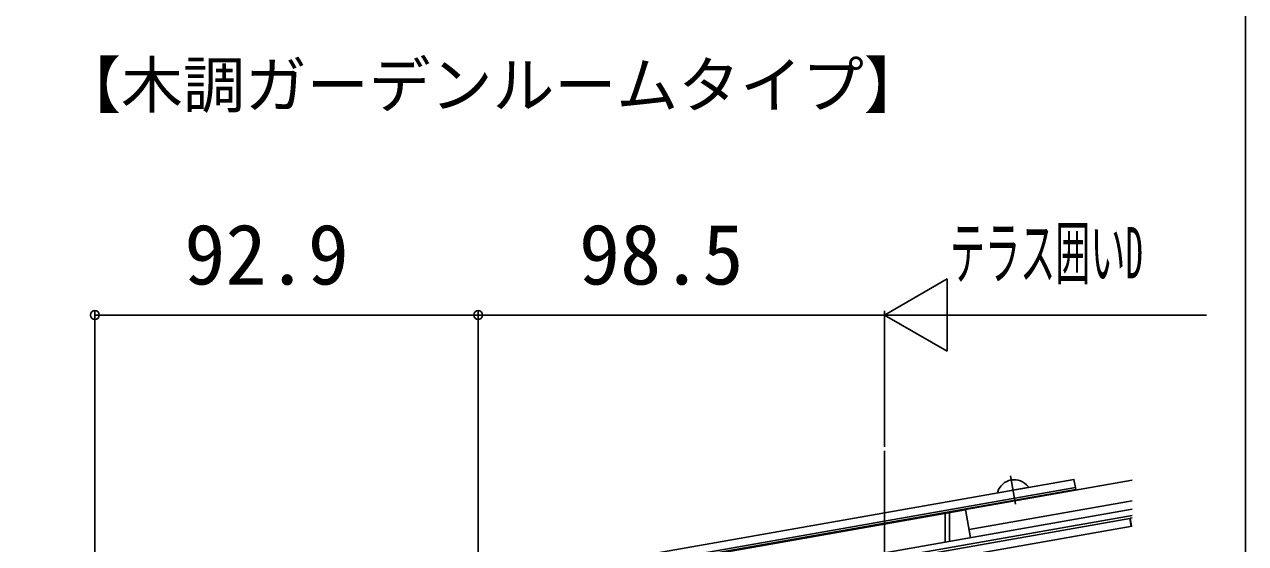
# Model space of a CAD drawing. Units: millimetres, scale not verified. Extents: x -875 to 875, y -1318 to 1308.
# Drawn here: x 579 to 875, y 83 to 208.9 of the extents above; entities that cross this region are included whole.
import ezdxf
from ezdxf.enums import TextEntityAlignment as Align

# ---------------------------------------------------------------- set-up
doc = ezdxf.new("R2010")
doc.units = ezdxf.units.MM
doc.header["$LTSCALE"] = 8
for name, color, linetype in [('0-1_USER1', 3, 'Continuous'), ('0-4_YKK_12', 2, 'Continuous'), ('0-5_YKK_13', 4, 'Continuous'), ('0-6_YKK_D', 6, 'Continuous'), ('0-7_YKK_ZWAK', 7, 'Continuous')]:
    doc.layers.add(name, color=color, linetype=linetype)
doc.styles.add('ＭＳ ゴシック', font='')
doc.styles.get('ＭＳ ゴシック').set_extended_font_data('MS Gothic')

msp = doc.modelspace()

# ---------------------------------------------------------------- linework, layer by layer
at = {"layer": '0-4_YKK_12'}
for p, q in [((787.5, -124.281), (787.5, 105.488)), ((807.111, 91.313), (847.5, 98.435)), ((818.024, 99.43), (819.238, 92.542)), ((807.977, 86.401), (847.5, 93.37)), ((807.123, 91.243), (683.9, 69.515)), ((802.2, 83.354), (802.2, 90.375)), ((803.2, 90.551), (803.2, 83.53)), ((807.111, 91.313), (808.324, 84.434)), ((782.723, 75.838), (847.5, 87.26))]:
    msp.add_line(p, q, dxfattribs=at)
at = {"layer": '0-5_YKK_13'}
for p, q in [((815.09, 95.361), (822.172, 96.61)), ((815.09, 95.361), (822.172, 96.61)), ((847.5, 91.342), (780.213, 79.477)), ((780.473, 78), (847.5, 89.819)), ((847.295, 87.224), (846.964, 89.103)), ((847.385, 87.24), (847.038, 89.209))]:
    msp.add_line(p, q, dxfattribs=at)
for points in [[(680.758, 71.675), (833.403, 98.59), (833.751, 96.621), (681.105, 69.705)], [(681.105, 69.705), (833.751, 96.621), (833.837, 96.128), (681.192, 69.213)]]:
    msp.add_lwpolyline(points, close=True, dxfattribs=at)
msp.add_lwpolyline([(847.5, 89.291), (847.038, 89.209), (846.964, 89.103), (747.092, 71.493)], dxfattribs=at)
for centre, radius, start, end in [((818.926, 94.312), 4.2, 37.28096, 162.71904), ((818.926, 94.312), 4.2, 37.28096, 162.71904), ((815.063, 95.513), 0.154, 162.71904, 280), ((815.063, 95.513), 0.154, 162.71904, 280), ((822.145, 96.762), 0.154, 280, 37.28096), ((822.145, 96.762), 0.154, 280, 37.28096)]:
    msp.add_arc(centre, radius, start, end, dxfattribs=at)
at = {"layer": '0-6_YKK_D'}
for p, q in [((787.5, 138.435), (802.655, 147.185)), ((802.655, 129.685), (802.655, 147.185)), ((596.1, -45.465), (596.1, 139.435)), ((689, 70.461), (689, 139.435)), ((689, 70.461), (689, 139.435)), ((787.5, 106.488), (787.5, 139.435)), ((787.5, 106.488), (787.5, 139.435)), ((689, 138.435), (596.1, 138.435)), ((787.5, 138.435), (689, 138.435)), ((787.5, 138.435), (802.655, 129.685)), ((787.5, 138.435), (817.811, 138.435)), ((805, 138.435), (865.508, 138.435))]:
    msp.add_line(p, q, dxfattribs=at)
for centre in [(596.1, 138.435), (689, 138.435), (689, 138.435)]:
    msp.add_circle(centre, 1.075, dxfattribs=at)
at = {"layer": '0-7_YKK_ZWAK'}
msp.add_lwpolyline([(-875, -1318), (875, -1318), (875, 1232)], dxfattribs=at)

# ---------------------------------------------------------------- texts
at = {"layer": '0-1_USER1', "style": 'ＭＳ ゴシック'}
msp.add_text('【木調ガーデンルームタイプ】', height=11, dxfattribs=at).set_placement((587.443, 185.42), align=Align.BOTTOM_LEFT)
at = {"layer": '0-6_YKK_D', "style": 'ＭＳ ゴシック'}
for s, p in [('92.9', (617.777, 141.435)), ('98.5', (713.42, 141.435))]:
    msp.add_text(s, height=14.66, dxfattribs=at).set_placement(p, align=Align.BOTTOM_LEFT)
at = {"layer": '0-6_YKK_D', "style": 'ＭＳ ゴシック', "width": 0.5}
msp.add_text('テラス囲いD', height=12.46, dxfattribs=at).set_placement((803.379, 143.56), align=Align.BOTTOM_LEFT)

doc.saveas('drawing.dxf')
